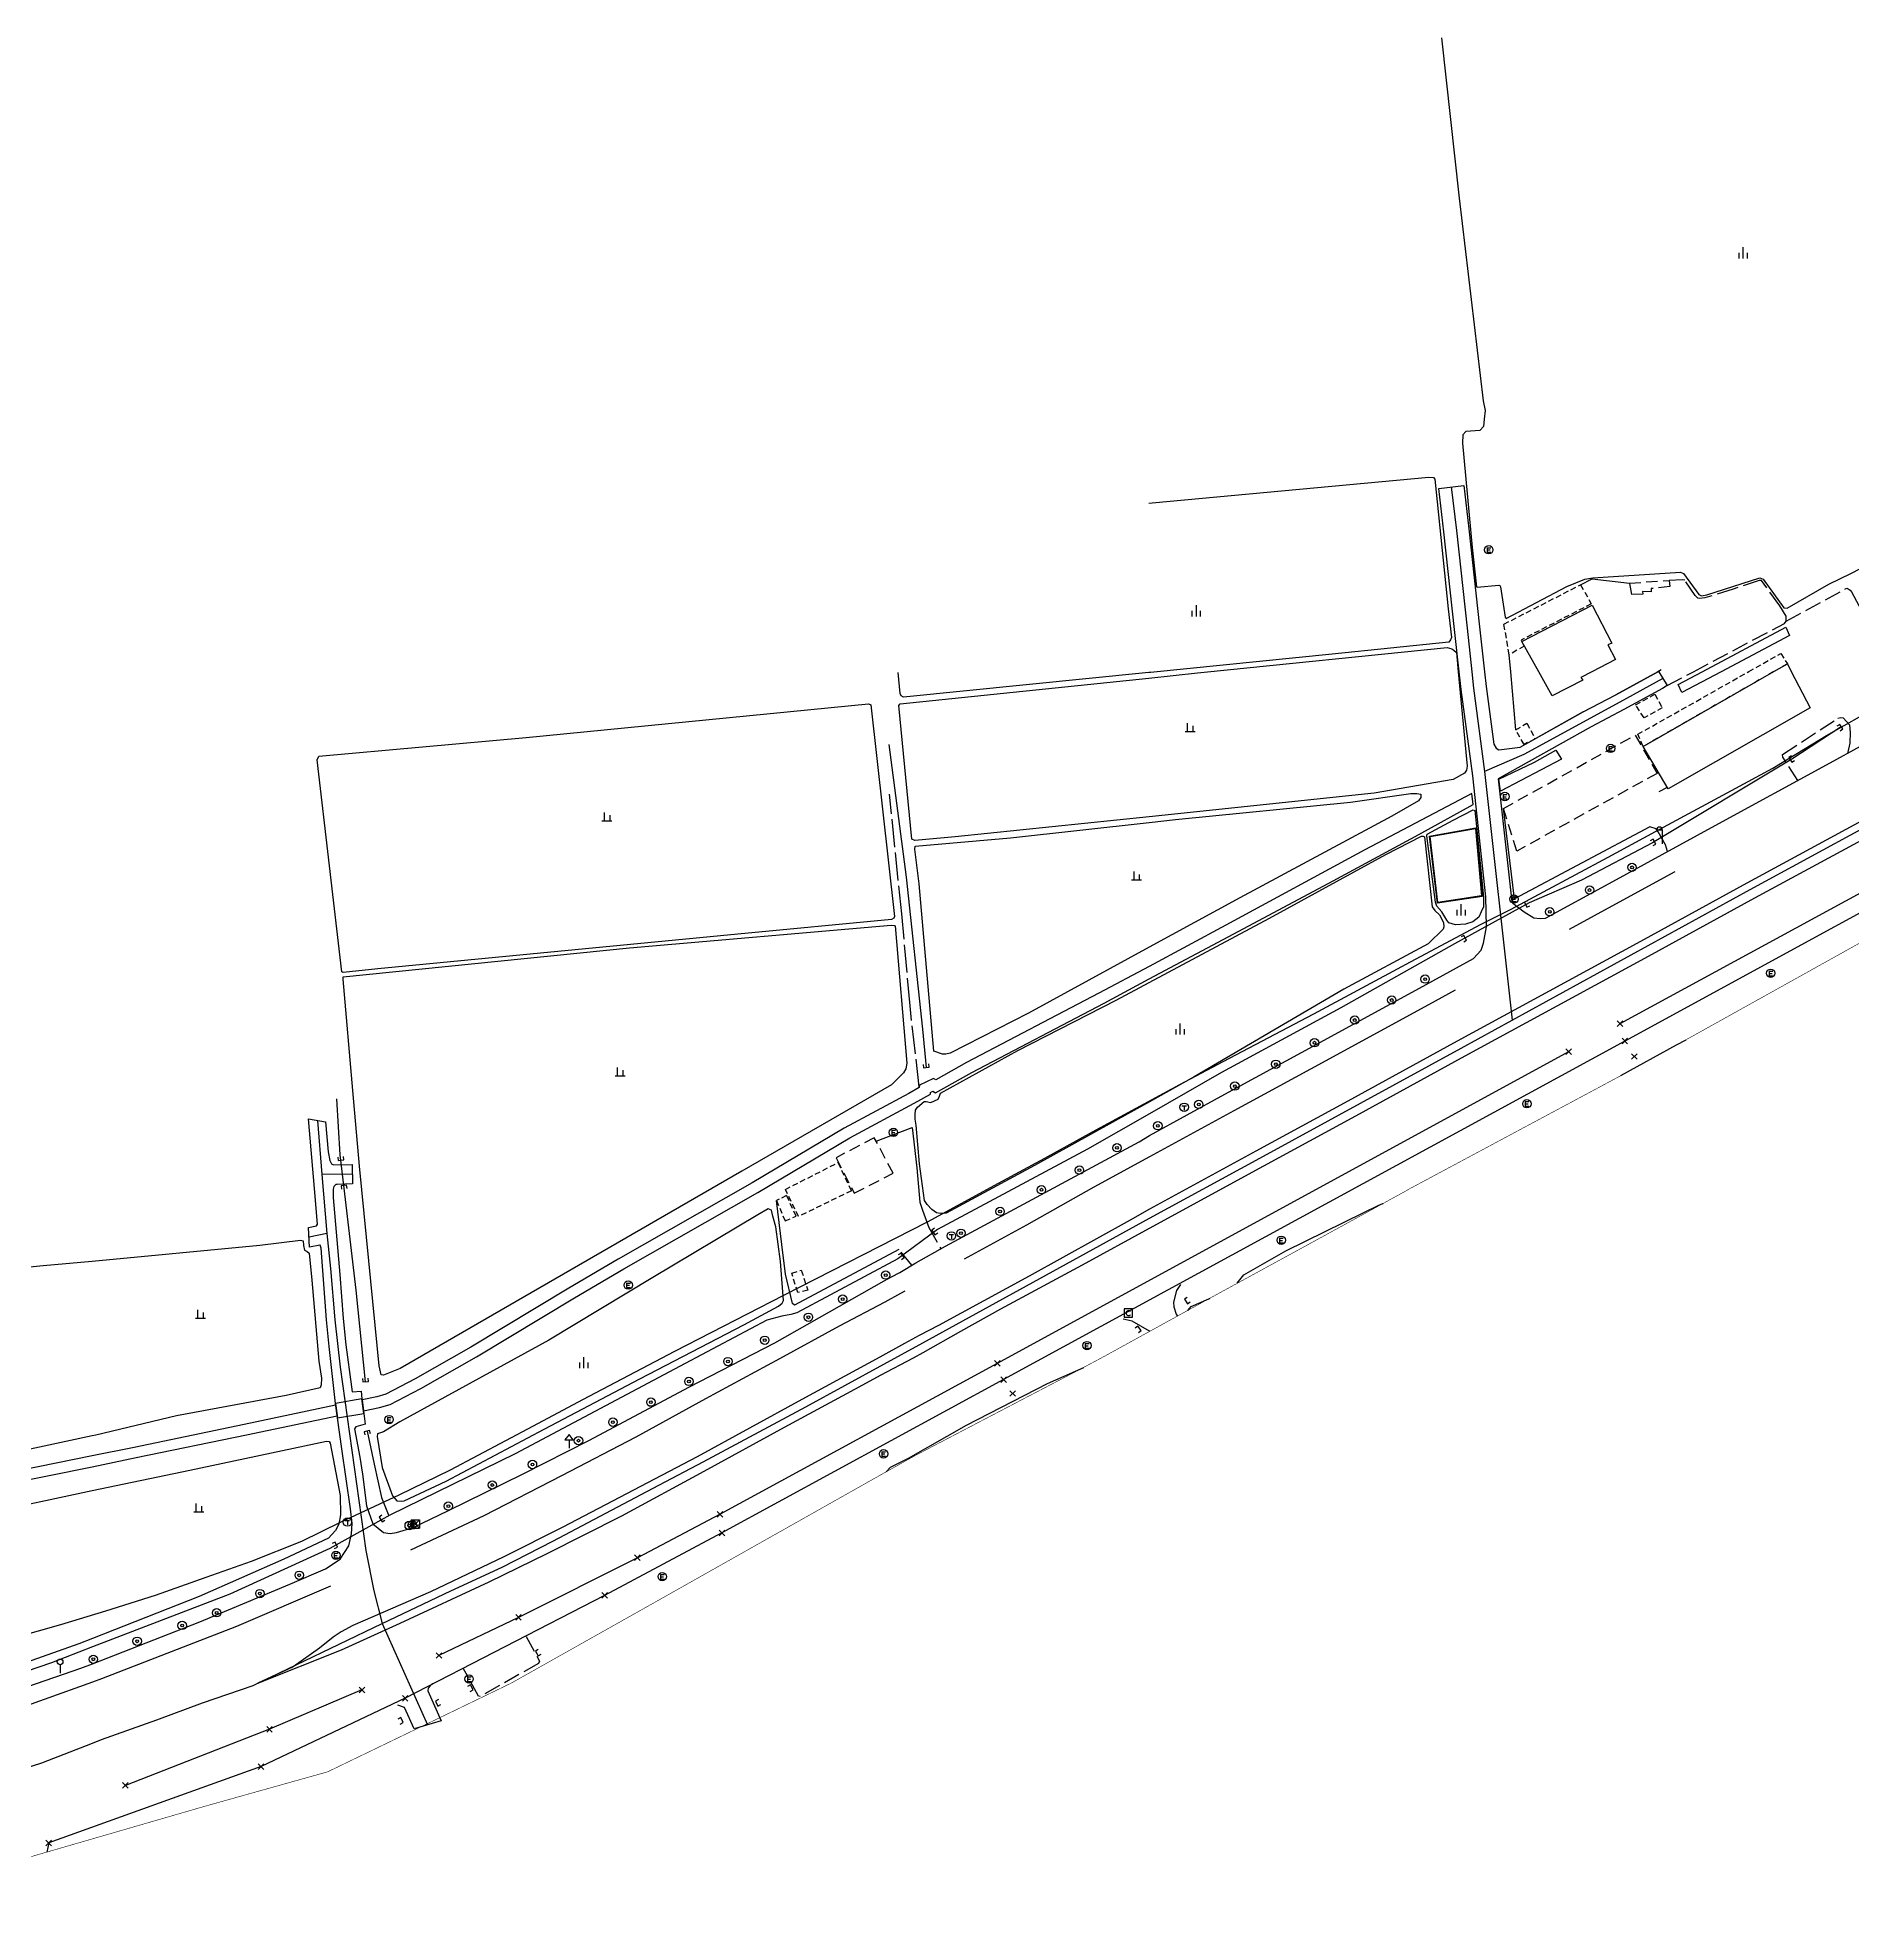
# Model space of a CAD drawing. Header units: millimetres. Extents: x 209513 to 211421, y 268482 to 269727.
# Drawn here: x 210107.4 to 210432.2, y 269198.3 to 269535.7 of the extents above; entities that cross this region are included whole.
import ezdxf
from ezdxf.enums import TextEntityAlignment as Align

# ---------------------------------------------------------------- set-up
doc = ezdxf.new("R2010")
doc.units = ezdxf.units.MM
doc.header["$MEASUREMENT"] = 0
doc.header["$PDMODE"] = 3
doc.header["$PDSIZE"] = 0.5
for name, pattern in [('AAA004', [3, 2, -1]), ('AAA005', [4, 3, -1]), ('AAA007', [1.5, 1, -0.5]), ('AD0023', [6, 5, -1])]:
    doc.linetypes.add(name, pattern=pattern)
doc.layers.add('00-구역계', color=8, linetype='CONTINUOUS', plot=False)
for name, color, linetype in [('가드레일', 8, 'FENCELINE1'), ('구조물', 8, 'CONTINUOUS'), ('아스팔트포장도로', 8, 'CONTINUOUS'), ('현황', 8, 'CONTINUOUS'), ('현황-height', 8, 'CONTINUOUS'), ('현황1', 8, 'CONTINUOUS')]:
    doc.layers.add(name, color=color, linetype=linetype)
doc.layers.add('측점', color=8, linetype='CONTINUOUS', lineweight=0)
doc.styles.add('txt', font='TXT', dxfattribs={"height": 0.2})
doc.linetypes.add('FENCELINE1', pattern='A,1,-0.4,[133,ltypeshp.shx,S=0.4,R=0,X=-0.4,Y=0],-0.4,4', length=5.800000000000001)

# ---------------------------------------------------------------- blocks, each defined once
blk = doc.blocks.new('AZ0202')
at = {"layer": '현황-height'}
for points in [[(-0.2950207600387502, 0.3782051360497327), (0.3696551049048793, 0.3782051360497327)], [(-0.2950207600387502, 0.3782051360497327), (-0.2950207600387502, -0.4423076852153125)], [(-0.2950207600387502, -0.03205127458278945), (0.2414015240673919, -0.03205127458278945)], [(-0.2950207600387502, -0.4423076852153125), (0.3696551049048793, -0.4423076852153125)]]:
    blk.add_lwpolyline(points, dxfattribs=at)
blk.add_circle((0, 0), 0.75, dxfattribs=at)
blk = doc.blocks.new('DAA002')
at = {"layer": '현황-height'}
for points in [[(-0.75, 0), (-0.75, -1)], [(0, 1), (0, -1)], [(0.75, 0), (0.75, -1)]]:
    blk.add_lwpolyline(points, dxfattribs=at)
blk = doc.blocks.new('AZ0203')
at = {"layer": '현황-height'}
for points in [[(-0.4021091754559984, 0.2756410255335684), (0.3930630086258651, 0.2756410255335684)], [(-0.004523083415066687, 0.2756410255335684), (-0.004523083415066687, -0.5064102595266053)]]:
    blk.add_lwpolyline(points, dxfattribs=at)
blk.add_circle((0, 0), 0.75, dxfattribs=at)
blk = doc.blocks.new('DAA001')
at = {"layer": '현황-height'}
for points in [[(-0.493063, 1.00641), (-0.493063, -0.49359)], [(0.506937, 0.50641), (0.506937, -0.49359)], [(-0.8930629999999999, -0.49359), (0.9069370000000001, -0.49359)]]:
    blk.add_lwpolyline(points, dxfattribs=at)
blk = doc.blocks.new('AE170')
at = {"layer": '현황-height'}
for radius in [0.75, 0.25]:
    blk.add_circle((0, 0), radius, dxfattribs=at)
blk = doc.blocks.new('AZB015')
at = {"layer": '현황-height'}
blk.add_lwpolyline([(-0.75, 0.75), (-0.75, -0.75), (0.75, -0.75), (0.75, 0.75)], close=True, dxfattribs=at)
blk.add_arc((0.03001809646944498, -0.01504953330627679), 0.4381745045054993, 32.4541200013535, 324.5430325079231, dxfattribs=at)
blk = doc.blocks.new('AEC005')
at = {"layer": '현황-height'}
blk.add_lwpolyline([(0, 2.5), (-0.75, 1.5), (0.75, 1.5)], close=True, dxfattribs=at)
blk.add_lwpolyline([(0, 1.5), (0, 0)], dxfattribs=at)
blk = doc.blocks.new('AEH003')
at = {"layer": '현황-height'}
for points in [[(0.75, 0.7499999999708962), (-0.75, -0.75)], [(-0.75, 0.75), (0.75, 0.7499999999708962)], [(-0.75, 0.75), (-0.75, -0.7499999999708962)], [(-0.75, 0.75), (0.75, -0.7499999999708962)], [(0.75, 0.75), (0.75, -0.7499999999708962)], [(-0.75, -0.75), (0.75, -0.75)]]:
    blk.add_lwpolyline(points, dxfattribs=at)
blk = doc.blocks.new('AE141')
at = {"layer": '현황-height'}
blk.add_lwpolyline([(-1, 2.5), (0, 2.5), (0, 0)], dxfattribs=at)
blk.add_arc((-0.5, 2.5), 0.5, 0, 180, dxfattribs=at)
blk = doc.blocks.new('AEC003')
at = {"layer": '현황-height'}
blk.add_lwpolyline([(0, 1.5), (0, 0)], dxfattribs=at)
blk.add_circle((0, 2), 0.5, dxfattribs=at)

msp = doc.modelspace()

# ---------------------------------------------------------------- linework, layer by layer
at = {"layer": '00-구역계', "ltscale": 16, "const_width": 0.1, "flags": 128}
msp.add_lwpolyline([(210106.195, 269210.076), (210137.357, 269219.112), (210147.039833253, 269221.828763309), (210159.262, 269225.258), (210179.828, 269235.191), (210192.059, 269241.1), (210214.24, 269253.582), (210258.67, 269278.65), (210264.573, 269281.963), (210294.093, 269297.398), (210298.203, 269299.595), (210317.038, 269309.971), (210334.433, 269319.469), (210352.306, 269329.273), (210352.875, 269329.608), (210393.237, 269351.23), (210401.475, 269355.796), (210446.104, 269380.656)], dxfattribs=at)
at = {"layer": '가드레일', "ltscale": 1.5, "extrusion": (0.0210116984381681, -0.0428756804420854, 0.9988594418412292), "elevation": -7110.177288000004, "flags": 128}
msp.add_lwpolyline([(307603.6221, 149126.8205670002), (307569.3499730001, 149126.5621850002), (307546.960879, 149126.1084860001), (307458.1986720001, 149122.3525330001)], dxfattribs=at)
at = {"layer": '가드레일', "ltscale": 1.5, "extrusion": (-0.0040058002694879, 0.0032505722081015, 0.9999866935837302), "elevation": 50.94846899999983, "flags": 128}
msp.add_lwpolyline([(210379.7876970001, 269355.4414310002), (210277.5116120001, 269299.6421290001), (210227.9045940001, 269272.6189630001), (210213.101448, 269264.8500260001), (210191.8195710001, 269254.1738450001), (210177.5794970001, 269247.3468480001)], dxfattribs=at)
at = {"layer": '가드레일', "ltscale": 1.5, "extrusion": (-0.0229857771397152, 0.04737562288018168, 0.998612639818863), "elevation": 7942.18213, "flags": 128}
msp.add_lwpolyline([(-306612.63006, -150283.897094), (-306594.662975, -150284.789657), (-306567.0642830001, -150287.0115690001)], dxfattribs=at)
at = {"layer": '구조물', "linetype": 'Continuous'}
msp.add_lwpolyline([(210165.37808665, 269292.015310755), (210160.645667989, 269291.19940345), (210161.009578142, 269288.623770967), (210165.74199684, 269289.439678366)], close=True, dxfattribs=at)
at = {"layer": '아스팔트포장도로'}
msp.add_polyline3d([(210777.7114939753, 269532.6972395009, 19.05840524848212), (210775.408, 269534.333, 18.898), (210729.483, 269514.8, 18.577), (210700.362, 269502.683, 18.521), (210672.094, 269490.842, 18.498), (210591.243, 269457.278, 18.388), (210562.42, 269444.31, 18.332), (210516.839, 269422.595, 18.32), (210491.672, 269410.101, 18.218), (210467.199, 269397.361, 18.165), (210391.472, 269356.091, 17.881), (210280.262, 269295.476, 17.847), (210229.854, 269268.026, 17.671), (210208.84, 269256.836, 17.692), (210173.136, 269238.423, 17.612), (210147.351, 269226.193, 17.515), (210109.346, 269212.523, 17.28), (210109.0047114716, 269210.8907279654, 17.26236503044926)], dxfattribs=at)
at = {"layer": '측점'}
for p in [(210390.582, 269359.197, 18.156), (210381.403, 269354.184, 18.138), (210391.472, 269356.091, 17.881), (210393.182, 269353.325, 16.777), (210279.127, 269298.385, 17.912), (210280.262, 269295.476, 17.847), (210281.885, 269292.986, 16.983), (210229.52, 269271.362, 17.808), (210229.854, 269268.026, 17.671), (210214.717, 269263.593, 17.742), (210208.84, 269256.836, 17.692), (210193.435, 269252.917, 17.73), (210179.195, 269246.09, 17.683), (210165.409, 269239.918, 17.613), (210173.136, 269238.423, 17.612), (210148.855, 269232.877, 17.566), (210147.351, 269226.193, 17.515), (210123.056, 269222.826, 17.449), (210109.346, 269212.523, 17.28)]:
    msp.add_point(p, dxfattribs=at)
at = {"layer": '현황', "linetype": 'Continuous'}
for points in [[(210358.647867667, 269535.737518972), (210361.811579757, 269506.993361734), (210366.135218482, 269470.703161511), (210366.489201915, 269468.974150345), (210366.308185156, 269467.442146103), (210366.189170902, 269466.125142036), (210365.491160187, 269465.381146929), (210362.994147753, 269465.200174646), (210362.452139786, 269464.657178571), (210362.431123558, 269463.113172406), (210364.168936039, 269444.463075499), (210364.910865386, 269437.395037976), (210365.043865289, 269437.331036226), (210368.918885854, 269437.700994434), (210369.064886173, 269437.670992681), (210369.232884216, 269437.41398975), (210370.056831332, 269432.002958416), (210370.254829697, 269431.763955236), (210381.062935788, 269437.468857747), (210384.317963301, 269438.766826526), (210385.759972407, 269439.0458115), (210401.430050137, 269440.038639971), (210401.972050077, 269439.806633013), (210404.716023074, 269436.045587959), (210405.207022831, 269435.816581605), (210406.131028501, 269435.979571909), (210415.655101095, 269439.041476976), (210416.245100942, 269438.779469403), (210419.943064315, 269433.662409153), (210420.52906648, 269433.62640249), (210428.010142842, 269437.923334682), (210432.019179784, 269439.845296767), (210439.98025637, 269443.992222274)], [(210306.233712177, 269452.419246896), (210306.839775457, 269452.484756351), (210356.412034873, 269457.076215577), (210357.19403717, 269456.978206304), (210357.458035613, 269456.722202237), (210359.860802901, 269433.504078193), (210360.451751208, 269428.318050004), (210360.280746185, 269427.909050198), (210359.947740768, 269427.529052312), (210339.065627177, 269425.354274626), (210306.570669312, 269422.107979768), (210306.269484681, 269422.07789096), (210262.368211005, 269417.692086572), (210261.911211001, 269417.877092524), (210261.771215096, 269418.314096232), (210261.38924576, 269422.056400998)], [(210364.382726048, 269370.870038851), (210365.739189525, 269372.338760468), (210366.168204777, 269373.61376115), (210366.685237745, 269376.547767713), (210366.605293526, 269381.924790701), (210364.231231204, 269403.586603766), (210362.162037421, 269419.020188412), (210361.819922899, 269422.173486286), (210360.995209802, 269429.774945031), (210359.082918681, 269447.277846386), (210358.159552955, 269455.03740424), (210362.628045528, 269455.569138874), (210363.553968148, 269447.788096173), (210365.468793287, 269430.262002316), (210366.345767688, 269422.178852275), (210366.629686601, 269419.561945366), (210368.015584774, 269409.224887638), (210368.430579221, 269408.517880194), (210368.889578291, 269408.23487401), (210372.758858309, 269408.71213361), (210384.008604309, 269415.016011531), (210389.877602816, 269418.081927037), (210397.372697348, 269422.215639426), (210397.52913792, 269422.301920031), (210397.579790253, 269422.215885138), (210399.041829956, 269419.732588398), (210398.197658223, 269419.244591827), (210391.296735634, 269415.438578037), (210385.436711179, 269412.377351362), (210368.815521009, 269403.063543626), (210371.231519852, 269381.019099354), (210371.397302849, 269380.755734502), (210373.450296119, 269379.224706269), (210375.175292497, 269378.131683366), (210376.315296836, 269378.055670859), (210377.27048672, 269378.111657861)], [(210360.393799244, 269455.303272061), (210361.318443915, 269447.532971283), (210363.232001047, 269430.018473178), (210364.08284579, 269422.176169282), (210364.395862015, 269419.291066891), (210366.353220888, 269404.381839897), (210371.291666073, 269359.817461221)], [(210430.219043853, 269412.378769839), (210421.358792181, 269406.557293671), (210396.447527721, 269391.613507989), (210383.724401477, 269384.919618887), (210374.318316618, 269380.817703431), (210360.97618025, 269373.509816096), (210340.646967853, 269362.050983369), (210319.298747902, 269350.461157009), (210306.361203009, 269343.077223658), (210295.270491311, 269336.747344581), (210268.419212064, 269322.350552506), (210261.342122289, 269317.09359903), (210243.276845565, 269307.41371717), (210242.197993178, 269307.110495556), (210240.546000447, 269306.840973919), (210237.87089297, 269306.119782316), (210223.28573935, 269298.356889168), (210192.852416736, 269282.182106429), (210170.385187099, 269271.194267192), (210159.650069172, 269265.255338636), (210141.746890512, 269257.046465552), (210117.1632460353, 269247.6223856647)], [(210430.007772227, 269411.626737443), (210430.502295876, 269411.966515244), (210429.935998827, 269412.790721431), (210429.441475178, 269412.450943633)], [(210259.715107617, 269409.180073493), (210262.821865385, 269385.425921963), (210265.73258559, 269358.22075669), (210266.373706594, 269351.351703144)], [(210421.313296372, 269407.179920461), (210420.814978745, 269406.845731679), (210421.371961675, 269406.015202532), (210421.870279304, 269406.349392317)], [(210117.1831002968, 269230.4133943054), (210118.773485985, 269231.033030534), (210128.671159838, 269234.57255354), (210136.877621771, 269237.635279355), (210145.959434869, 269240.69799636), (210169.043347671, 269251.784343807), (210181.320971911, 269257.676597786), (210190.511606445, 269261.91409868), (210199.575277701, 269266.568954473), (210217.555468384, 269276.034328318), (210226.455562773, 269280.75676506), (210244.87325791, 269290.590632334), (210265.784582219, 269302.049176574), (210296.323129064, 269318.82783481), (210306.382929115, 269324.36365937), (210326.118201952, 269335.111927364), (210362.166015957, 269354.795603698), (210371.291666073, 269359.817461221), (210413.879789413, 269383.253754294), (210434.522135302, 269394.435376494)], [(210396.512532535, 269391.084534236), (210397.039056862, 269391.37224166), (210396.559542801, 269392.249781244), (210396.033019479, 269391.962072821)], [(210374.040386575, 269381.22139005), (210373.498474456, 269380.963835816), (210373.927730976, 269380.060649548), (210374.469644094, 269380.318202782)], [(210362.629745258, 269373.848805868), (210363.156268643, 269374.136514442), (210362.676755652, 269375.014053198), (210362.150231266, 269374.726345626)], [(210390.7752106297, 269349.9112147623), (210400.728172882, 269355.422322602), (210402.4442574626, 269356.3359121763)], [(210265.862026178, 269351.902633223), (210265.922903029, 269351.305726645), (210266.917746685, 269351.407187709), (210266.85687083, 269352.004094282)], [(210166.061636222, 269295.110966621), (210164.39460484, 269311.485557266), (210162.198797103, 269329.747684649), (210161.495860229, 269335.730726351), (210160.891968721, 269345.757790393)], [(210161.519057195, 269263.357309388), (210163.079090878, 269265.709307634), (210163.53711736, 269267.8963157), (210163.649138286, 269269.734325154), (210163.367166054, 269272.361343015), (210161.786277227, 269283.069420236), (210161.009578142, 269288.623770967), (210160.645667989, 269291.19940345), (210159.545265356, 269301.432743548), (210159.074520691, 269306.166580648), (210158.083658724, 269319.014665015), (210157.929712058, 269319.560097747), (210157.92549216, 269319.570882853), (210157.917784176, 269319.57562496), (210157.904147159, 269319.579774121), (210157.877277026, 269319.579041395), (210156.044696139, 269319.192657911), (210155.812689265, 269322.720709759), (210157.26869949, 269323.027696596), (210157.442703224, 269323.290696335), (210156.933771837, 269329.679738577), (210155.853905456, 269342.1528221), (210158.882913391, 269341.608787405), (210159.379856447, 269336.27375142), (210159.65384025, 269334.700739498), (210159.97583516, 269334.107732743), (210160.317834651, 269333.918728114), (210163.630851039, 269334.009694341), (210163.726912686, 269330.510993265), (210160.977507053, 269330.435501213), (210160.706797471, 269330.406703842), (210160.387791948, 269330.042705036), (210160.249786401, 269329.600703911), (210160.229769721, 269328.106695501), (210161.455821269, 269314.304693391), (210162.063097759, 269306.430388897), (210162.530554819, 269301.729612132), (210163.522441622, 269294.16428368), (210163.648399551, 269293.292460411), (210165.271408561, 269293.406444792), (210165.37808665, 269292.015310755), (210165.74199684, 269289.439678366), (210165.971346511, 269287.506404011), (210164.307333304, 269287.034417911), (210164.086328434, 269286.690418141), (210165.037572424, 269281.587646415), (210165.489207683, 269278.528517412), (210166.227185924, 269272.905317933), (210167.330155323, 269269.661288526), (210169.235147073, 269268.08226079), (210170.458151291, 269267.927247893)], [(210161.090555875, 269335.327594229), (210161.156537561, 269334.731230112), (210162.150477392, 269334.841200448), (210162.084495706, 269335.437564563)], [(210162.730157323, 269329.724590035), (210162.643947508, 269330.318367338), (210161.654318309, 269330.174682724), (210161.740529122, 269329.580905417)], [(210322.0774130779, 269312.7226151431), (210323.272382925, 269314.238953669), (210330.806463919, 269318.553895884), (210344.726601447, 269325.424783027), (210347.302626098, 269326.626761678), (210348.173634226, 269327.013754365), (210348.185655501, 269327.0128390047)], [(210267.898259008, 269322.571890938), (210267.404897027, 269322.230427323), (210267.974002845, 269321.408156452), (210268.467364825, 269321.749620067)], [(210117.0835347968, 269316.713347097), (210147.102613265, 269319.556780555), (210154.429657544, 269320.449710747), (210154.854658001, 269320.31170559), (210154.966649707, 269319.518699836), (210155.097640573, 269318.641693401), (210155.589640355, 269318.414687051), (210155.952639069, 269318.145681777), (210156.426587572, 269313.311648901), (210157.712432182, 269298.779551688), (210158.173400551, 269295.73452943), (210158.098387197, 269294.564523415), (210157.899379883, 269293.991522097), (210151.832336121, 269292.659575185), (210132.216201481, 269288.996749811), (210117.741093099, 269285.516873189), (210117.119678705, 269285.3850499462)], [(210261.989715074, 269316.976823835), (210262.482410076, 269317.319249498), (210261.911700243, 269318.140407397), (210261.419006242, 269317.797981738)], [(210117.119678705, 269285.3850499462), (210102.967983053, 269282.382991369), (210068.72272393, 269274.796262348), (210064.096688989, 269273.777298989), (210063.120684542, 269273.822308309), (210062.773686171, 269274.124313372), (210061.306773336, 269282.542378437), (210060.210878919, 269292.431449058), (210059.685038463, 269306.864542182), (210059.531069598, 269309.704560974), (210059.638084215, 269310.956567639), (210059.991088112, 269311.143565511), (210077.08119385, 269312.83141745), (210108.329386811, 269315.884146517), (210117.0835347968, 269316.713347097)], [(210311.914774195, 269312.516463579), (210311.201296616, 269311.460064023), (210310.651271488, 269309.338059931), (210310.733263101, 269308.512055326), (210311.182251163, 269307.188044733), (210311.3729350409, 269306.8501763198)], [(210313.128203415, 269310.208100736), (210312.629885514, 269309.873911279), (210313.186869333, 269309.043381848), (210313.685186231, 269309.377572307)], [(210313.2334578223, 269307.875118416), (210313.235268216, 269307.88002707), (210313.861278641, 269308.584023915), (210316.981307995, 269309.962998484), (210317.1694806511, 269310.0427909298)], [(210306.424196097, 269304.125078874), (210306.406413123, 269304.1354511), (210303.30220069, 269305.94611886), (210301.67219696, 269306.320137097)], [(210304.439120391, 269303.908629946), (210304.901420651, 269304.291098035), (210304.26397483, 269305.061599038), (210303.801674571, 269304.679130951)], [(210259.268220374, 269278.9857452311), (210259.990713798, 269279.796427454), (210263.224747015, 269281.434403482), (210273.607860415, 269287.343329104), (210288.151009358, 269294.756219182), (210294.6075975065, 269297.6730780345)], [(210165.527951774, 269295.66089713), (210165.587276437, 269295.063833113), (210166.582381276, 269295.162709688), (210166.523056609, 269295.759772698)], [(210117.1309599578, 269275.6068477994), (210134.594104214, 269279.281668019), (210159.058279757, 269284.4774555), (210159.529281405, 269284.422450493), (210159.714278707, 269284.099446786), (210161.50318329, 269274.727375016), (210161.56314503, 269271.25335442), (210161.24812505, 269269.590347944), (210160.652109585, 269268.457347275), (210159.424088323, 269267.079351385), (210151.438007852, 269263.333407906), (210136.28085918, 269256.633516308), (210117.1615069446, 269249.1297697574)], [(210166.922266111, 269285.795850746), (210166.785164928, 269286.37998045), (210165.811616727, 269286.151476849), (210165.948717911, 269285.567348139)], [(210166.315476454, 269286.269739503), (210167.613274784, 269280.321346603), (210168.902215054, 269274.367299882), (210170.24119752, 269271.114609157)], [(210089.063769661, 269269.677042542), (210108.738916344, 269273.840885662), (210117.1309599578, 269275.6068477994)], [(210168.983236152, 269271.180069918), (210168.474456167, 269270.862035115), (210169.004512343, 269270.014067065), (210169.513293332, 269270.332101868)], [(210160.509640936, 269265.218012996), (210161.04971846, 269265.479395207), (210160.614082337, 269266.379524668), (210160.074005811, 269266.118141458)], [(210117.1632460353, 269247.6223856647), (210109.80259535, 269244.800698256), (210082.220349341, 269235.369896211), (210068.538235162, 269231.390998677), (210045.413038009, 269224.294169586), (210038.882984821, 269222.511219196), (210037.516979224, 269222.630232581), (210036.990978992, 269222.847238784), (210033.267990267, 269225.532289698), (210029.385006554, 269228.735345264), (210027.345029621, 269231.709382353), (210025.93206342, 269235.355417738), (210024.439098223, 269239.126454629), (210024.215133568, 269242.372476551), (210024.812185823, 269246.7524978), (210024.912204985, 269248.412507021), (210024.80022194, 269249.971517593), (210023.324250433, 269253.173550848), (210019.062278423, 269257.589617344), (210015.652278284, 269259.117658287), (210013.257278937, 269260.25768745), (210013.055585491, 269262.711706325)], [(210117.1615069446, 269249.1297697574), (210114.712658128, 269248.168673344), (210085.714395533, 269237.90187931)], [(210196.959570077, 269247.184296009), (210196.448205113, 269246.870432229), (210196.971309324, 269246.018158511), (210197.482674287, 269246.332022295)], [(210178.020891273, 269241.061022445), (210177.544883651, 269240.584024332), (210177.258878242, 269240.22202504), (210177.17087258, 269239.749023221), (210179.564825387, 269234.401970225), (210174.726566582, 269232.972441373), (210173.024843171, 269236.773354151), (210171.83781816, 269237.21306001)], [(210184.764214066, 269239.653627811), (210185.303304638, 269239.917037105), (210184.864290373, 269240.815523325), (210184.325198801, 269240.552113035)], [(210179.086493757, 269238.182525035), (210178.551002115, 269237.911872646), (210179.002088498, 269237.019387309), (210179.537580136, 269237.2900397)], [(210172.239013368, 269233.798187796), (210172.778104956, 269234.061597142), (210172.339090718, 269234.960083431), (210171.799999128, 269234.696673089)]]:
    msp.add_lwpolyline(points, dxfattribs=at)
at = {"layer": '현황', "color": 8, "linetype": 'AAA005'}
for points in [[(210399.041829956, 269419.732588398), (210403.738603182, 269422.223187083), (210420.070036322, 269430.883397486), (210420.321041467, 269431.278396151), (210420.344046075, 269431.717397515), (210420.352050454, 269432.140398984), (210419.207064789, 269434.018418673), (210415.939097095, 269438.533471908), (210415.501095277, 269438.540476835), (210410.852059567, 269437.017523104), (210405.797021354, 269435.426573535), (210404.905016327, 269435.312583055), (210404.513015565, 269435.402587773), (210404.076018291, 269435.849594358), (210402.23103881, 269438.607625519), (210401.760037193, 269438.647630941), (210399.397026301, 269438.578657109)], [(210420.321041467, 269431.278396151), (210431.205148745, 269437.154296194), (210431.448148788, 269437.056293126), (210431.820147886, 269436.81128809), (210432.046145697, 269436.502284453), (210433.370126609, 269434.077260981), (210435.693100879, 269430.57722261), (210437.961063033, 269425.909180838), (210437.945060308, 269425.649180093), (210437.797056357, 269425.325180582), (210436.0970377, 269424.223195495), (210435.836033252, 269423.899197229), (210435.851029844, 269423.559195852), (210436.608874892, 269422.262159855), (210438.560994289, 269418.921149444), (210438.721992001, 269418.628146632), (210440.613998092, 269418.414125017)], [(210422.437745674, 269402.731113839), (210419.734788583, 269406.904312702), (210419.722793862, 269407.42331475), (210429.613903897, 269413.912230019), (210430.128907591, 269414.052224868), (210430.553908706, 269413.979219932), (210431.701901003, 269412.734202841), (210431.809887367, 269411.355196697), (210431.717867007, 269409.405190696), (210431.334226715, 269407.587182356)], [(210399.112988241, 269390.03067507), (210398.731534038, 269391.239481855), (210397.434552337, 269393.568504884), (210397.084556097, 269394.082510664), (210395.95755458, 269394.42052418)], [(210266.910208618, 269322.686569638), (210269.03020185, 269318.902919356)], [(210263.845891736, 269315.950511807), (210261.534141202, 269318.764605352)], [(210194.782604428, 269249.464659556), (210197.16803015, 269245.094860559), (210196.987024228, 269244.636859797), (210186.562907894, 269238.739927472), (210186.254906843, 269238.782930665), (210183.523708876, 269243.819909975)]]:
    msp.add_lwpolyline(points, dxfattribs=at)
at = {"layer": '현황', "color": 8, "linetype": 'Continuous'}
for points in [[(210376.046521104, 269422.190354083), (210373.02679865, 269427.632907587), (210385.620920946, 269434.145793633), (210389.124865736, 269427.360727856), (210388.432859215, 269427.021734198), (210389.820837894, 269424.383708433), (210385.57216675, 269422.201647823), (210383.607777707, 269421.192764524), (210383.922774066, 269420.709759123), (210378.438720678, 269417.878808299)], [(210405.28670595, 269422.225022975), (210420.271030387, 269430.220392808), (210420.960018106, 269428.733379671), (210408.703087888, 269422.229073223), (210401.678828759, 269418.501554577), (210401.027840903, 269419.952567327)], [(210379.146623137, 269408.202761638), (210380.150610537, 269406.565744089), (210369.205258748, 269400.860655354), (210368.934279876, 269403.000667075), (210375.313583645, 269406.031794797)], [(210306.330587287, 269369.447754256), (210297.31274146, 269364.66565981), (210273.638721484, 269352.242719268), (210268.124150793, 269349.136433917), (210267.700807614, 269349.393206611), (210265.188153076, 269348.185969977), (210265.178403715, 269347.785269103), (210263.290774284, 269346.694163457), (210251.749326087, 269340.486887831), (210235.250343347, 269330.681887794), (210211.287057685, 269317.043901104), (210202.443025959, 269311.828605128), (210184.878533007, 269301.28874911), (210174.957080525, 269295.645343325), (210169.706996975, 269292.887106361), (210168.0490499, 269292.421087319), (210165.452021547, 269291.883991262), (210165.688506581, 269289.890564482), (210168.522752628, 269290.476719485), (210170.450833846, 269291.01867028), (210175.916863705, 269293.890357783), (210185.887630767, 269299.561815322), (210203.465535933, 269310.109719405), (210212.289701468, 269315.3132996), (210236.255937254, 269328.952964491), (210252.734319826, 269338.745722829), (210264.265111958, 269344.947268651), (210267.150534195, 269346.615126727), (210267.15779244, 269346.913429116), (210267.590166663, 269347.121168614), (210268.086821705, 269346.819928946), (210274.594379002, 269350.48555071), (210298.248840873, 269362.89822965), (210306.333173605, 269367.219694982), (210321.463020526, 269375.277245449), (210339.231200427, 269384.753096768), (210354.567356234, 269393.064966836), (210364.309455569, 269398.419883548), (210364.075475207, 269400.398894278), (210344.906284268, 269390.311059573), (210320.051030815, 269376.850267591)]]:
    msp.add_lwpolyline(points, close=True, dxfattribs=at)
at = {"layer": '현황', "linetype": 'Continuous'}
for points in [[(210316.145459181, 269422.119332973), (210359.681729567, 269426.569051258), (210360.498730566, 269426.325041184), (210360.844729591, 269426.088036359), (210361.307727087, 269425.656029431), (210361.636886097, 269422.173269309), (210363.229522915, 269405.32192388), (210363.11451508, 269404.620922231), (210362.768507542, 269404.045923623), (210360.731486691, 269402.91294113), (210346.610398622, 269400.473084626), (210306.299451327, 269396.265919925), (210271.565982062, 269392.640863046), (210264.364943148, 269392.005937825), (210263.840943304, 269392.236944632), (210261.528191273, 269416.202088443), (210261.76819517, 269416.466087109), (210306.270626229, 269421.094448425), (210314.963486747, 269421.998526494)], [(210260.731779987, 269378.371909445), (210260.640776422, 269378.078908964), (210260.222772166, 269377.858912344), (210232.69861958, 269375.220193206), (210168.228260017, 269369.008846379), (210162.034224994, 269368.380908619), (210161.807225186, 269368.490911665), (210157.396626781, 269406.436178244), (210157.707635452, 269407.093178646), (210194.78283549, 269410.423791477), (210256.077170189, 269416.460149739), (210256.486170143, 269416.290144386)], [(210306.326605737, 269372.877121069), (210284.697703129, 269361.114570528), (210270.705561987, 269353.912683212), (210269.895556183, 269353.717690773), (210269.311553906, 269353.754697091), (210267.761552779, 269354.309716102), (210265.122863188, 269384.264891478), (210264.381926739, 269390.474930088), (210264.453932313, 269390.962931717), (210281.499024851, 269392.504754924), (210306.300666215, 269395.220035102), (210311.054190876, 269395.740449949), (210342.36236284, 269398.860123899), (210353.184427396, 269400.440012951), (210354.258432036, 269400.429001219), (210354.926433425, 269400.27899332), (210354.97142784, 269399.726990506), (210354.547419744, 269399.13399262), (210349.77536958, 269396.370032745), (210322.567093568, 269381.709262402)], [(210356.049360454, 269392.837949843), (210356.075363808, 269393.146950859), (210360.756410939, 269395.65991066), (210364.343445898, 269397.479879293), (210364.604446082, 269397.386876076), (210364.925417528, 269394.516860737), (210366.159290096, 269381.787794923), (210366.142272736, 269380.132788288), (210365.753034648, 269379.238738773), (210365.318249346, 269378.247789341), (210364.246236171, 269377.44879751), (210362.953225883, 269377.02180957), (210361.169216763, 269376.917828217), (210359.960214872, 269377.257842562), (210359.615946231, 269377.726917201), (210358.698229673, 269379.214864239), (210357.83123644, 269380.233877793), (210357.591242963, 269380.959883406)], [(210306.358712803, 269345.221860547), (210285.781415742, 269333.793428932), (210269.958251033, 269325.305551173), (210268.921245114, 269325.205561345), (210268.269243498, 269325.3385687), (210267.428245813, 269325.918580193), (210266.584251398, 269326.803593227), (210266.094257226, 269327.557601982), (210265.219323434, 269334.086643168), (210264.615395367, 269341.02768366), (210264.463406371, 269342.114690606), (210264.416414886, 269342.925695095), (210264.515424119, 269343.740698086), (210264.840430924, 269344.233697127), (210266.02044733, 269345.252689832), (210266.393449319, 269345.277686061), (210267.210451145, 269345.097676645), (210268.545463683, 269345.69166562), (210268.762470155, 269346.20066585), (210268.94847682, 269346.74066655), (210282.836622859, 269354.410558104), (210300.416799001, 269363.392415005), (210306.333939601, 269366.560437943), (210327.880079249, 269378.096189392), (210348.695292714, 269389.505015219), (210355.048355129, 269392.754960326), (210355.374356822, 269392.777956895), (210355.604356348, 269392.634953804), (210357.006231738, 269380.138886238), (210357.458226712, 269379.464878568), (210358.298222429, 269378.694866349), (210358.999211108, 269377.311853066), (210359.095203211, 269376.515848715), (210358.975198401, 269376.107848294), (210356.245159101, 269373.530866645), (210341.197005701, 269365.409992062), (210314.371716923, 269349.672205073)], [(210356.526287252, 269392.806768552), (210364.801921646, 269394.293544153), (210365.943613256, 269381.991772079), (210357.907708709, 269380.799800342)], [(210168.837457745, 269296.311425591), (210168.479474126, 269297.944438503), (210166.662673739, 269316.738564226), (210164.943853684, 269333.698678968), (210163.75299857, 269347.26176914), (210162.042211684, 269367.177901613), (210162.050216245, 269367.585903875), (210213.270505592, 269372.808387824), (210260.143760911, 269376.847908166), (210260.648762765, 269376.808902574), (210260.846762483, 269376.699899915), (210262.924507478, 269352.159756319), (210262.734495554, 269351.133753238), (210262.353486028, 269350.41175366), (210260.209452923, 269348.253765412), (210233.436161779, 269332.786965432), (210172.25848665, 269297.451397678), (210169.259459479, 269296.28642121)], [(210172.169380994, 269287.939344611), (210169.265346888, 269286.115363214), (210168.183337913, 269285.773372049), (210168.12733205, 269285.268369726), (210169.031275417, 269279.762329347), (210170.87722772, 269274.649281981), (210171.676221898, 269273.774269122), (210172.441224865, 269273.708261197), (210172.960228373, 269273.798256586), (210180.507303346, 269277.285201645), (210198.037490311, 269286.612079119), (210215.146670575, 269295.604956429), (210233.770864718, 269305.304819617), (210239.992930514, 269308.655773833), (210240.600939026, 269309.175770328), (210240.867945251, 269309.633769964), (210240.299018387, 269316.62481159), (210239.477082022, 269322.846851929), (210238.951100087, 269324.738867048), (210238.703110507, 269325.805875081), (210238.098110393, 269326.055882589), (210236.300090547, 269325.000895642), (210217.478879798, 269313.750029361), (210198.87166948, 269302.569157914)]]:
    msp.add_lwpolyline(points, close=True, dxfattribs=at)
at = {"layer": '현황'}
for points in [[(210398.290464871, 269421.00879262), (210390.58716922, 269416.760252031), (210373.416677296, 269407.377333986), (210366.353220888, 269404.381839897)], [(210157.434994595, 269341.868845986), (210158.239859918, 269332.200504684), (210159.135852731, 269321.632885375), (210159.787971403, 269315.384040623), (210160.558074119, 269306.203598836), (210161.505925614, 269297.733897465), (210166.094585176, 269264.865010236), (210167.513736281, 269257.661863197), (210169.043347671, 269251.784343807), (210177.145696491, 269233.687206313)], [(210163.678881862, 269332.260343804), (210158.239859918, 269332.200504684)], [(210159.135852731, 269321.632885375), (210155.928693203, 269320.956683333), (210155.890669975, 269320.952198697)]]:
    msp.add_lwpolyline(points, dxfattribs=at)
at = {"layer": '현황', "color": 8, "linetype": 'Continuous'}
for points in [[(210117.123729135, 269281.8742764857), (210124.602120326, 269283.404682037), (210144.299882598, 269287.497912235), (210160.67297934, 269290.948967733), (210160.953416651, 269288.964122489), (210144.709582729, 269285.540312611), (210125.006064298, 269281.445886169), (210117.1260838417, 269279.8332976384)], [(210101.028620471, 269278.580514095), (210117.123729135, 269281.8742764857)], [(210117.1260838417, 269279.8332976384), (210101.431220493, 269276.621442385)]]:
    msp.add_lwpolyline(points, dxfattribs=at)
at = {"layer": '현황', "color": 8}
msp.add_lwpolyline([(210015.4622783383, 269198.3149863968), (210021.862148057, 269200.234240719), (210047.964973734, 269208.079406801), (210051.241051405, 269209.061774449), (210058.642458952, 269211.283967448), (210062.207112338, 269212.377622101), (210072.644864092, 269215.471172289), (210084.601231123, 269219.505128153), (210093.786456021, 269222.287591046), (210101.968994566, 269224.868579995), (210108.123385453, 269226.883604281), (210117.1831002968, 269230.4133943054)], dxfattribs=at)
at = {"layer": '현황-height', "linetype": 'Continuous'}
for points in [[(210377.27048672, 269378.111657861), (210388.638233809, 269384.275750495), (210407.629949494, 269394.70997184), (210428.253459664, 269405.88138987), (210433.668207218, 269408.879484455), (210459.158012474, 269422.288894672), (210489.314345908, 269437.908536271), (210514.70483861, 269450.47704727), (210522.660936113, 269454.353032645), (210529.013008634, 269457.323924169), (210535.834738109, 269460.303584079), (210548.310506099, 269466.197908076), (210553.632789991, 269468.680341878), (210568.1063340692, 269475.2204504514)], [(210170.458151291, 269267.927247893), (210171.592158466, 269268.078237612), (210174.57918312, 269268.997213462), (210180.868247557, 269272.072168862), (210194.145383009, 269278.548073603), (210206.146507777, 269284.657987701), (210223.946696137, 269294.102860144), (210239.321855875, 269302.06774681), (210258.899313412, 269313.161931408), (210260.17826389, 269313.853330818), (210261.687402932, 269314.682728552), (210264.550205498, 269316.364188659), (210269.864186843, 269319.375523134), (210285.39934925, 269327.745404055), (210304.530548069, 269338.04925454), (210306.365687952, 269339.214231844), (210319.876507374, 269346.572523491), (210336.343074654, 269355.540570499), (210355.909000294, 269366.247842623), (210364.382726048, 269370.870038851)], [(210117.1667240092, 269244.6077974709), (210136.397809081, 269252.100488157), (210152.477963038, 269258.85037159), (210158.875024578, 269261.579324988), (210161.519057195, 269263.357309388)], [(210046.821018835, 269221.952142218), (210050.831049836, 269222.899110848), (210058.777347573, 269225.337076117), (210067.605247648, 269227.940541228), (210072.518222579, 269229.452378942), (210077.420940843, 269231.087267504), (210085.015341814, 269233.437858497), (210115.097611003, 269243.801643076), (210117.1667240092, 269244.6077974709)]]:
    msp.add_lwpolyline(points, dxfattribs=at)
at = {"layer": '현황-height'}
for points in [[(210257.435812695, 269338.200456266), (210263.918388023, 269340.644689022), (210264.756313546, 269333.367644414), (210265.28325, 269327.237608758), (210265.765237135, 269325.83359688), (210266.910208618, 269322.686569638)], [(210261.534141202, 269318.764605352), (210242.817945818, 269308.836746089), (210242.488946995, 269309.088750716), (210241.220997996, 269314.344790501), (210240.539052265, 269319.644824618), (210239.598133764, 269327.564874904)]]:
    msp.add_lwpolyline(points, dxfattribs=at)
at = {"layer": '현황1', "linetype": 'Continuous'}
for points in [[(210383.54494977, 269437.784831266), (210385.626969603, 269438.830812136), (210392.32299067, 269438.080734289)], [(210371.937628784, 269411.790855141), (210371.038072205, 269422.184415426), (210370.770764242, 269425.272922991)], [(210397.973854514, 269422.558611108), (210397.351946257, 269422.215614656), (210389.872772888, 269418.090683126)], [(210384.003715379, 269415.024735619), (210375.398627453, 269410.202810743)], [(210399.0710065, 269401.489310718), (210397.571626677, 269400.69753098)], [(210433.921686842, 269395.531737919), (210413.281145018, 269384.351092834), (210394.291667919, 269373.918100366), (210377.911997562, 269365.036321351), (210361.470792084, 269356.0680743), (210341.901522963, 269345.358971082), (210325.4246802, 269336.385327213), (210306.381012651, 269326.013722977), (210302.929391276, 269324.016206241), (210284.815199245, 269313.984344411), (210268.602150904, 269305.147077313), (210265.175630534, 269303.368303221), (210262.528947572, 269301.937509885), (210258.130552142, 269299.475498009), (210244.174769117, 269291.933646166), (210225.432567629, 269281.654779925), (210201.348313671, 269269.062950643), (210190.778203663, 269263.724025072), (210177.680071027, 269257.487118184), (210163.791936266, 269251.455218823), (210161.685913106, 269250.29923258), (210160.240895942, 269249.392241339), (210157.814862139, 269247.422253406), (210153.085801378, 269244.051279446), (210146.758737837, 269241.148323329), (210161.720877845, 269247.106213858), (210172.266982466, 269251.873139061), (210188.159141944, 269259.277026051), (210198.537248579, 269264.37595268), (210211.906387346, 269271.117857845), (210226.666545528, 269279.079754185), (210241.037700537, 269286.990652264), (210254.397842219, 269294.180555059), (210258.217496831, 269296.256569089), (210264.123312693, 269299.389094209), (210265.869163147, 269300.332899269), (210272.619610277, 269304.155906831), (210279.777112862, 269308.137367615), (210294.376266267, 269316.048256674), (210306.384976369, 269322.599798236), (210326.859553006, 269333.750706649), (210343.339051896, 269342.725798744), (210362.90918714, 269353.435376244), (210379.34531866, 269362.400855581), (210395.728981159, 269371.284798804), (210414.717890367, 269381.717479558), (210435.362762354, 269392.900470915)], [(210395.95755458, 269394.42052418), (210371.696312533, 269381.555734556), (210369.746556571, 269397.737762686)], [(210400.430230795, 269386.418613956), (210390.458831397, 269380.940235825), (210381.476688429, 269376.069722683)], [(210361.073375691, 269365.191928448), (210357.539180455, 269363.264117832), (210337.972274671, 269352.556308387), (210321.502696248, 269343.586621125), (210306.37017983, 269335.345117004), (210296.429423866, 269329.920300619), (210284.343295115, 269323.14839298), (210273.202177146, 269317.015477496)], [(210262.611408951, 269311.310889443), (210261.805520377, 269310.867986445), (210258.980184579, 269309.340613561), (210250.854594718, 269305.039432372), (210240.171828924, 269299.210723576), (210226.892687956, 269292.0608199), (210214.402553291, 269285.196908378), (210201.15041366, 269278.265002658), (210187.220267781, 269271.117100954), (210174.084135942, 269264.947195415)], [(210159.748994829, 269258.516298765), (210142.929831684, 269251.255419827), (210118.774608033, 269241.896596797), (210117.1705143845, 269241.3224304126)], [(210117.1705143845, 269241.3224304126), (210099.802435623, 269235.105731659)]]:
    msp.add_lwpolyline(points, dxfattribs=at)
at = {"layer": '현황1', "linetype": 'AAA007'}
for points in [[(210385.464922668, 269434.376796287), (210372.891800595, 269427.875910075), (210373.47143671, 269426.781623196), (210370.770764242, 269425.272922991), (210369.823817033, 269430.7289558), (210383.54494977, 269437.784831266)], [(210413.647676504, 269422.234935586), (210419.386977844, 269425.47838512), (210420.559963908, 269423.624365291), (210418.140790148, 269422.240262935), (210394.732698466, 269408.847593591), (210393.789716731, 269411.012612356)], [(210396.836804428, 269418.195606774), (210398.181785371, 269415.78358263), (210394.901752006, 269413.948611583), (210393.392769473, 269416.274637242)], [(210371.937628784, 269411.790855141), (210373.944650382, 269413.0178381), (210375.398627453, 269410.202810743), (210373.436608355, 269409.197828163)], [(210250.608258179, 269334.323795608), (210253.015214906, 269329.284745364), (210243.536120638, 269324.65881952), (210241.194162563, 269329.534868554)], [(210239.598133764, 269327.564874904), (210241.156101204, 269323.891840051), (210243.139119888, 269324.760824121), (210241.423151489, 269328.41486046)], [(210242.333005364, 269314.541780172), (210244.04601925, 269315.079765451), (210245.214986095, 269311.510735367), (210243.434973124, 269311.087751312)]]:
    msp.add_lwpolyline(points, close=True, dxfattribs=at)
at = {"layer": '현황1', "linetype": 'AAA004'}
for points in [[(210396.154991198, 269436.535685447), (210394.658985376, 269436.596702393), (210394.684980438, 269436.108700204), (210392.734971461, 269436.054721768), (210392.32299067, 269438.080734289), (210399.397026301, 269438.578657109), (210399.499015362, 269437.477651727), (210396.159997079, 269437.101687586)], [(210372.159403887, 269390.120764466), (210369.746556571, 269397.737762686), (210393.309712974, 269410.853617), (210397.23565961, 269404.025547521)], [(210250.281266039, 269335.190803369), (210253.51721276, 269328.869738102), (210260.480283551, 269332.427683985), (210257.121336673, 269338.796750511)]]:
    msp.add_lwpolyline(points, close=True, dxfattribs=at)
at = {"layer": '현황1', "linetype": 'Continuous'}
for points in [[(210418.140790148, 269422.240262935), (210420.559963908, 269423.624365291), (210421.274181847, 269422.243978308), (210424.629900966, 269415.758291526), (210399.220639543, 269401.23551511), (210394.732698466, 269408.847593591)], [(210356.636361887, 269392.724943018), (210364.712413018, 269394.175861637), (210365.835291658, 269382.076799593), (210357.995244295, 269380.913878881)]]:
    msp.add_lwpolyline(points, close=True, dxfattribs=at)
at = {"layer": '현황1'}
msp.add_lwpolyline([(210103.4860272892, 269249.3666526072), (210111.5040272891, 269251.6106526071), (210119.5490272891, 269254.0756526071), (210128.4440272891, 269256.8806526071), (210137.5320272891, 269260.0996526071), (210145.6300272891, 269262.9586526071), (210154.6390272891, 269266.5546526071), (210161.7010272892, 269269.9946526071), (210172.0830272892, 269274.8556526072), (210181.2850272892, 269279.3436526071), (210196.0850272891, 269287.1816526073), (210204.9400272892, 269291.8986526071), (210221.4050272891, 269300.5716526071), (210240.9154107577, 269310.5898980303), (210266.6550272891, 269323.7056526071), (210279.3600272892, 269330.6306526071), (210287.6320272891, 269335.1186526071), (210296.1720272891, 269339.8246526071), (210311.7820272891, 269348.3236526072), (210319.5700272884, 269352.4186526067), (210335.7780272892, 269360.9456526071), (210352.3050272891, 269369.8406526073), (210365.6050272891, 269376.9866526072), (210371.1302972454, 269379.7061919418), (210388.5020272891, 269389.0006526071), (210398.3780272891, 269394.3816526071), (210410.5740272891, 269400.9546526073), (210417.9610272891, 269404.9586526072), (210427.5950272891, 269410.8136526071), (210437.0620272892, 269416.1776526071)], dxfattribs=at)
at = {"layer": '현황1', "linetype": 'AD0023'}
msp.add_lwpolyline([(210265.155901552, 269347.87259077), (210263.511620357, 269362.38980071), (210262.026791332, 269378.883898117), (210259.843012461, 269400.303027969)], dxfattribs=at)

# ---------------------------------------------------------------- block references
at = {"layer": '현황-height'}
for name, p in [('DAA002', (210412.602184906, 269497.228184212)), ('DAA002', (210314.7150820754, 269433.1233973203)), ('DAA001', (210313.6362125311, 269412.0201194808)), ('DAA001', (210209.255741468, 269396.017555383)), ('AE141', (210398.180533376, 269391.413488481)), ('DAA001', (210304.0483584095, 269385.438134753)), ('AE170', (210392.756465507, 269387.195530624)), ('AE170', (210385.151389348, 269383.135596456)), ('DAA002', (210362.126846962, 269379.585259053)), ('AE170', (210378.038316986, 269379.246657215)), ('AE170', (210355.711090284, 269367.191845692)), ('AE170', (210349.741023858, 269363.442893124)), ('DAA002', (210311.8376069154, 269358.2521390358)), ('AE170', (210343.116956035, 269359.85794781)), ('AE170', (210335.916880417, 269355.798006107)), ('DAA001', (210211.607551797, 269350.381183417)), ('AE170', (210328.991808028, 269351.942061952)), ('AE170', (210321.658733067, 269348.036121417)), ('AZ0203', (210312.585651131, 269344.2461991)), ('AE170', (210315.206668575, 269344.752174048)), ('AE170', (210307.874594116, 269340.925233012)), ('AE170', (210300.558518348, 269336.985290838)), ('AE170', (210293.829444482, 269332.985341848)), ('AE170', (210287.042375454, 269329.479395375)), ('AE170', (210279.627299197, 269325.586453118)), ('AZ0203', (210270.924344545, 269321.21134925)), ('AE170', (210272.636224707, 269321.690506041)), ('AE170', (210259.156080694, 269314.188606904)), ('AE170', (210251.457998002, 269309.889663704)), ('DAA001', (210136.4724394199, 269306.9708610697)), ('AE170', (210245.318933828, 269306.638709523)), ('AZB015', (210302.606212952, 269307.40713267)), ('AE170', (210237.503852244, 269302.527767533)), ('DAA002', (210205.075536497, 269298.516829336)), ('AE170', (210230.922779446, 269298.703814102)), ('AE170', (210223.940707596, 269295.156865748)), ('AE170', (210217.123634582, 269291.445914477)), ('AE170', (210210.32456283, 269287.856963274)), ('AEC005', (210202.483473987, 269283.180016146)), ('AE170', (210204.164497035, 269284.546006828)), ('AE170', (210195.929410648, 269280.281065431)), ('AE170', (210188.741335636, 269276.611116414)), ('DAA001', (210136.1764576145, 269272.3218919862)), ('AE170', (210180.870255887, 269272.826173068)), ('AZ0203', (210162.810136906, 269269.976334797)), ('AE170', (210173.86118362, 269269.357222558)), ('AZ0203', (210174.447523854, 269269.483063504)), ('AEH003', (210174.960333951, 269269.628826285)), ('AE170', (210154.181989127, 269260.448364269)), ('AE170', (210147.130918134, 269257.163413818)), ('AE170', (210139.398841993, 269253.729468725)), ('AE170', (210133.221786459, 269251.470515184)), ('AE170', (210125.168715109, 269248.630576052)), ('AEC003', (210111.371582431, 269242.942672355)), ('AE170', (210117.318640236, 269245.40163222))]:
    msp.add_blockref(name, p, dxfattribs=at)
at = {"layer": '현황-height', "color": 8}
for p in [(210367.115944354, 269444.049040693), (210388.919669087, 269408.482655795), (210369.989496015, 269399.881827815), (210371.627311836, 269381.518735146), (210417.5723816, 269368.234192918), (210373.942940525, 269344.877561605), (210260.55036264, 269339.733719539), (210329.958479758, 269320.430912836), (210213.079844304, 269312.397066952), (210295.190115647, 269301.573180497), (210170.268376105, 269288.320365758), (210258.773733805, 269282.194451467), (210160.740060759, 269264.020320833), (210219.156303331, 269260.201728621), (210184.574932676, 269241.879964039)]:
    msp.add_blockref('AZ0202', p, dxfattribs=at)

# ---------------------------------------------------------------- texts
at = {"layer": '측점', "style": 'txt'}
for s, p in [('C', (210390.582, 269359.197, 18.156)), ('C ST', (210381.403, 269354.184, 18.138)), ('A', (210391.472, 269356.091, 17.881)), ('O', (210393.182, 269353.325, 16.777)), ('C', (210279.127, 269298.385, 17.912)), ('A', (210280.262, 269295.476, 17.847)), ('O', (210281.885, 269292.986, 16.983)), ('C', (210229.52, 269271.362, 17.808)), ('A', (210229.854, 269268.026, 17.671)), ('C', (210214.717, 269263.593, 17.742)), ('A', (210208.84, 269256.836, 17.692)), ('C', (210193.435, 269252.917, 17.73)), ('C', (210179.195, 269246.09, 17.683)), ('C ST', (210165.409, 269239.918, 17.613)), ('A', (210173.136, 269238.423, 17.612)), ('C', (210148.855, 269232.877, 17.566)), ('A', (210147.351, 269226.193, 17.515)), ('C', (210123.056, 269222.826, 17.449)), ('A', (210109.346, 269212.523, 17.28))]:
    msp.add_text(s, height=0.2, dxfattribs=at).set_placement(p, align=Align.RIGHT)

doc.saveas('drawing.dxf')
